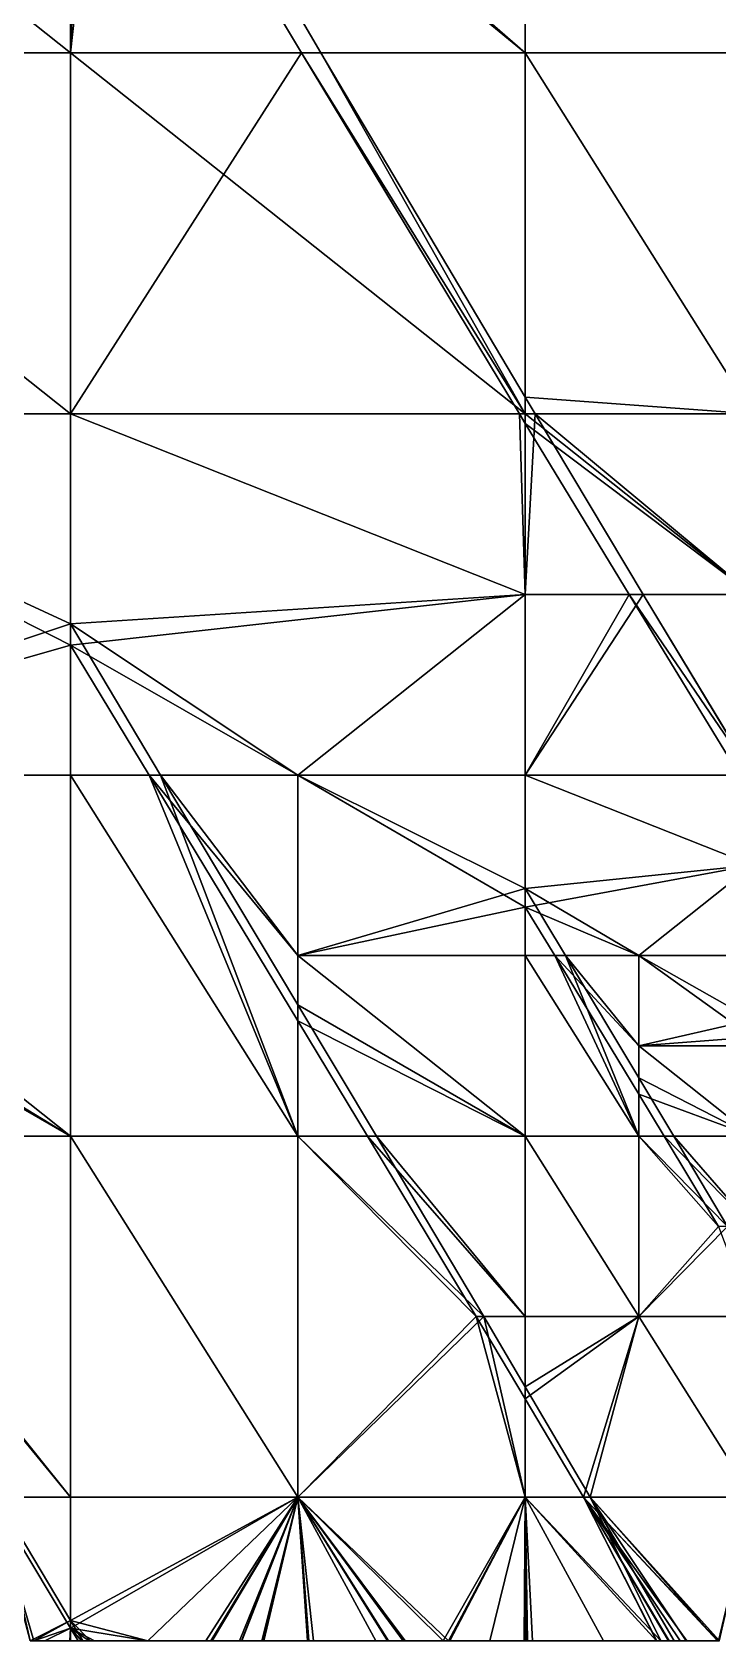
# Model space of a CAD drawing. Extents: x 376891 to 377036, y 6958800 to 6959083.
# Drawn here: x 376947.2 to 376971.3, y 6958800.5 to 6958857.1 of the extents above; entities that cross this region are included whole.
import ezdxf

# ---------------------------------------------------------------- set-up
doc = ezdxf.new("R2010")
doc.units = 0
doc.layers.add('FM2', color=7, linetype='CONTINUOUS')

msp = doc.modelspace()

# ---------------------------------------------------------------- linework, layer by layer
at = {"layer": 'FM2'}
for points in [[(376948.548, 6958856.323, 271.774), (376948.548, 6958869.022, 275.411), (376932.548, 6958869.022, 267.544)], [(376932.548, 6958869.022, 267.544), (376932.548, 6958856.323, 263.962), (376948.548, 6958856.323, 271.774)], [(376932.548, 6958869.022, 267.961), (376948.548, 6958869.022, 275.83), (376948.548, 6958856.323, 272.109)], [(376948.548, 6958856.323, 272.109), (376932.548, 6958856.323, 264.287), (376932.548, 6958869.022, 267.961)], [(376949.922, 6958869.022, 276.088), (376948.548, 6958869.022, 275.411), (376948.548, 6958856.323, 271.774)], [(376948.548, 6958856.323, 271.774), (376957.357, 6958856.323, 276.088), (376949.922, 6958869.022, 276.088)], [(376948.548, 6958856.323, 272.109), (376948.548, 6958869.022, 275.83), (376949.072, 6958869.022, 276.088)], [(376949.072, 6958869.022, 276.088), (376956.67, 6958856.323, 276.088), (376948.548, 6958856.323, 272.109)], [(376949.072, 6958869.022, 276.088), (376964.548, 6958869.022, 283.723), (376964.548, 6958856.323, 279.957)], [(376964.548, 6958856.323, 279.957), (376956.67, 6958856.323, 276.088), (376949.072, 6958869.022, 276.088)], [(376964.548, 6958856.323, 279.62), (376964.548, 6958869.022, 283.311), (376949.922, 6958869.022, 276.088)], [(376949.922, 6958869.022, 276.088), (376957.357, 6958856.323, 276.088), (376964.548, 6958856.323, 279.62)], [(376964.548, 6958869.022, 283.311), (376964.548, 6958856.323, 279.62), (376977.794, 6958856.323, 286.168)], [(376980.548, 6958869.022, 291.259), (376964.548, 6958869.022, 283.311), (376977.794, 6958856.323, 286.168)], [(376977.132, 6958856.323, 286.168), (376964.548, 6958856.323, 279.957), (376964.548, 6958869.022, 283.723)], [(376977.132, 6958856.323, 286.168), (376964.548, 6958869.022, 283.723), (376980.548, 6958869.022, 291.647)], [(376948.548, 6958843.623, 268.129), (376948.548, 6958856.323, 271.774), (376932.548, 6958856.323, 263.962)], [(376932.548, 6958856.323, 263.962), (376932.548, 6958843.623, 260.373), (376948.548, 6958843.623, 268.129)], [(376932.548, 6958856.323, 264.287), (376948.548, 6958856.323, 272.109), (376948.548, 6958843.623, 268.387)], [(376948.548, 6958843.623, 268.387), (376932.548, 6958843.623, 260.611), (376932.548, 6958856.323, 264.287)], [(376948.548, 6958856.323, 271.774), (376948.548, 6958843.623, 268.129), (376964.548, 6958843.623, 275.917)], [(376964.548, 6958843.623, 275.917), (376957.357, 6958856.323, 276.088), (376948.548, 6958856.323, 271.774)], [(376948.548, 6958843.623, 268.387), (376948.548, 6958856.323, 272.109), (376956.67, 6958856.323, 276.088)], [(376956.67, 6958856.323, 276.088), (376964.346, 6958843.623, 276.088), (376948.548, 6958843.623, 268.387)], [(376956.67, 6958856.323, 276.088), (376964.548, 6958856.323, 279.957), (376964.548, 6958843.623, 276.187)], [(376964.548, 6958843.623, 276.187), (376964.346, 6958843.623, 276.088), (376956.67, 6958856.323, 276.088)], [(376964.548, 6958843.623, 275.917), (376964.548, 6958844.21, 276.088), (376957.357, 6958856.323, 276.088)], [(376964.548, 6958844.21, 276.088), (376964.548, 6958856.323, 279.62), (376957.357, 6958856.323, 276.088)], [(376964.548, 6958856.323, 279.62), (376964.548, 6958844.21, 276.088), (376972.548, 6958843.623, 279.839)], [(376977.794, 6958856.323, 286.168), (376964.548, 6958856.323, 279.62), (376972.548, 6958843.623, 279.839)], [(376972.548, 6958843.623, 280.109), (376964.548, 6958843.623, 276.187), (376964.548, 6958856.323, 279.957)], [(376972.548, 6958843.623, 280.109), (376964.548, 6958856.323, 279.957), (376977.132, 6958856.323, 286.168)], [(376964.897, 6958843.623, 276.088), (376964.548, 6958844.21, 276.088), (376964.548, 6958843.623, 275.917)], [(376964.548, 6958844.21, 276.088), (376964.897, 6958843.623, 276.088), (376972.548, 6958843.623, 279.839)], [(376932.548, 6958843.623, 260.373), (376932.548, 6958830.924, 256.778), (376948.548, 6958836.243, 266.009)], [(376948.548, 6958836.243, 266.009), (376948.548, 6958843.623, 268.129), (376932.548, 6958843.623, 260.373)], [(376948.548, 6958835.496, 266.009), (376932.548, 6958830.924, 256.938), (376932.548, 6958843.623, 260.611)], [(376932.548, 6958843.623, 260.611), (376948.548, 6958843.623, 268.387), (376948.548, 6958835.496, 266.009)], [(376948.548, 6958843.623, 268.129), (376948.548, 6958836.243, 266.009), (376964.548, 6958837.274, 274.063)], [(376964.548, 6958837.274, 274.063), (376964.548, 6958843.623, 275.917), (376948.548, 6958843.623, 268.129)], [(376964.548, 6958837.274, 274.301), (376948.548, 6958835.496, 266.009), (376948.548, 6958843.623, 268.387)], [(376964.548, 6958837.274, 274.301), (376948.548, 6958843.623, 268.387), (376964.346, 6958843.623, 276.088)], [(376964.346, 6958843.623, 276.088), (376964.548, 6958843.623, 276.187), (376964.548, 6958843.292, 276.088)], [(376964.346, 6958843.623, 276.088), (376964.548, 6958843.292, 276.088), (376964.548, 6958837.274, 274.301)], [(376964.897, 6958843.623, 276.088), (376964.548, 6958843.623, 275.917), (376964.548, 6958837.274, 274.063)], [(376964.548, 6958837.274, 274.063), (376968.701, 6958837.274, 276.088), (376964.897, 6958843.623, 276.088)], [(376964.548, 6958843.623, 276.187), (376972.548, 6958843.623, 280.109), (376972.548, 6958837.274, 278.21)], [(376964.548, 6958843.292, 276.088), (376964.548, 6958843.623, 276.187), (376972.548, 6958837.274, 278.21)], [(376972.548, 6958837.274, 277.968), (376972.548, 6958843.623, 279.839), (376964.897, 6958843.623, 276.088)], [(376964.897, 6958843.623, 276.088), (376968.701, 6958837.274, 276.088), (376972.548, 6958837.274, 277.968)], [(376972.548, 6958837.274, 278.21), (376968.209, 6958837.274, 276.088), (376964.548, 6958843.292, 276.088)], [(376964.548, 6958837.274, 274.301), (376964.548, 6958843.292, 276.088), (376968.209, 6958837.274, 276.088)], [(376948.548, 6958836.243, 266.009), (376956.548, 6958830.924, 268.341), (376964.548, 6958837.274, 274.063)], [(376964.548, 6958837.274, 274.301), (376956.548, 6958830.924, 268.542), (376948.548, 6958835.496, 266.009)], [(376956.548, 6958830.924, 268.341), (376964.548, 6958830.924, 272.21), (376964.548, 6958837.274, 274.063)], [(376964.548, 6958837.274, 274.301), (376964.548, 6958830.924, 272.419), (376956.548, 6958830.924, 268.542)], [(376968.701, 6958837.274, 276.088), (376964.548, 6958837.274, 274.063), (376964.548, 6958830.924, 272.21)], [(376964.548, 6958830.924, 272.21), (376972.531, 6958830.924, 276.088), (376968.701, 6958837.274, 276.088)], [(376964.548, 6958830.924, 272.419), (376964.548, 6958837.274, 274.301), (376968.209, 6958837.274, 276.088)], [(376968.209, 6958837.274, 276.088), (376972.091, 6958830.924, 276.088), (376964.548, 6958830.924, 272.419)], [(376968.209, 6958837.274, 276.088), (376972.548, 6958837.274, 278.21), (376972.548, 6958830.924, 276.311)], [(376972.548, 6958830.924, 276.311), (376972.091, 6958830.924, 276.088), (376968.209, 6958837.274, 276.088)], [(376972.548, 6958830.924, 276.096), (376972.548, 6958837.274, 277.968), (376968.701, 6958837.274, 276.088)], [(376968.701, 6958837.274, 276.088), (376972.531, 6958830.924, 276.088), (376972.548, 6958830.924, 276.096)], [(376932.548, 6958830.924, 256.778), (376948.548, 6958830.924, 264.483), (376948.548, 6958836.243, 266.009)], [(376951.713, 6958830.924, 266.009), (376948.548, 6958836.243, 266.009), (376948.548, 6958830.924, 264.483)], [(376948.548, 6958836.243, 266.009), (376951.713, 6958830.924, 266.009), (376956.548, 6958830.924, 268.341)], [(376948.548, 6958835.496, 266.009), (376948.548, 6958830.924, 264.673), (376932.548, 6958830.924, 256.938)], [(376948.548, 6958830.924, 264.673), (376948.548, 6958835.496, 266.009), (376951.312, 6958830.924, 266.009)], [(376956.548, 6958830.924, 268.542), (376951.312, 6958830.924, 266.009), (376948.548, 6958835.496, 266.009)], [(376948.548, 6958818.225, 260.833), (376948.548, 6958830.924, 264.483), (376932.548, 6958830.924, 256.778)], [(376948.548, 6958818.225, 260.833), (376932.548, 6958830.924, 256.778), (376932.548, 6958827.95, 255.93)], [(376932.548, 6958830.924, 256.938), (376948.548, 6958830.924, 264.673), (376948.548, 6958818.225, 260.965)], [(376932.548, 6958827.452, 255.93), (376932.548, 6958830.924, 256.938), (376948.548, 6958818.225, 260.965)], [(376948.548, 6958830.924, 264.483), (376948.548, 6958818.225, 260.833), (376956.548, 6958818.225, 264.681)], [(376956.548, 6958818.225, 264.681), (376951.713, 6958830.924, 266.009), (376948.548, 6958830.924, 264.483)], [(376956.548, 6958818.225, 264.826), (376948.548, 6958818.225, 260.965), (376948.548, 6958830.924, 264.673)], [(376948.548, 6958830.924, 264.673), (376951.312, 6958830.924, 266.009), (376956.548, 6958818.225, 264.826)], [(376956.548, 6958824.575, 266.68), (376956.548, 6958822.278, 266.009), (376951.312, 6958830.924, 266.009)], [(376951.312, 6958830.924, 266.009), (376956.548, 6958830.924, 268.542), (376956.548, 6958824.575, 266.68)], [(376951.312, 6958830.924, 266.009), (376956.548, 6958822.278, 266.009), (376956.548, 6958818.225, 264.826)], [(376951.713, 6958830.924, 266.009), (376956.548, 6958822.842, 266.009), (376956.548, 6958824.575, 266.508)], [(376956.548, 6958824.575, 266.508), (376956.548, 6958830.924, 268.341), (376951.713, 6958830.924, 266.009)], [(376956.548, 6958818.225, 264.681), (376956.548, 6958822.842, 266.009), (376951.713, 6958830.924, 266.009)], [(376956.548, 6958830.924, 268.341), (376956.548, 6958824.575, 266.508), (376964.548, 6958826.933, 271.049)], [(376964.548, 6958826.933, 271.049), (376964.548, 6958830.924, 272.21), (376956.548, 6958830.924, 268.341)], [(376964.548, 6958826.282, 271.049), (376956.548, 6958824.575, 266.68), (376956.548, 6958830.924, 268.542)], [(376956.548, 6958830.924, 268.542), (376964.548, 6958830.924, 272.419), (376964.548, 6958826.282, 271.049)], [(376964.548, 6958830.924, 272.21), (376964.548, 6958826.933, 271.049), (376972.548, 6958827.749, 275.162)], [(376972.531, 6958830.924, 276.088), (376964.548, 6958830.924, 272.21), (376972.548, 6958827.749, 275.162)], [(376972.548, 6958827.749, 275.363), (376964.548, 6958826.282, 271.049), (376964.548, 6958830.924, 272.419)], [(376972.548, 6958827.749, 275.363), (376964.548, 6958830.924, 272.419), (376972.091, 6958830.924, 276.088)], [(376932.548, 6958827.95, 255.93), (376938.344, 6958818.225, 255.93), (376948.548, 6958818.225, 260.833)], [(376964.548, 6958826.933, 271.049), (376968.548, 6958824.575, 272.294), (376972.548, 6958827.749, 275.162)], [(376972.548, 6958827.749, 275.363), (376968.548, 6958824.575, 272.48), (376964.548, 6958826.282, 271.049)], [(376968.548, 6958824.575, 272.294), (376972.548, 6958824.575, 274.229), (376972.548, 6958827.749, 275.162)], [(376972.548, 6958827.749, 275.363), (376972.548, 6958824.575, 274.418), (376968.548, 6958824.575, 272.48)], [(376948.548, 6958818.225, 260.965), (376938.112, 6958818.225, 255.93), (376932.548, 6958827.452, 255.93)], [(376956.548, 6958824.575, 266.508), (376964.548, 6958824.575, 270.364), (376964.548, 6958826.933, 271.049)], [(376965.968, 6958824.575, 271.049), (376964.548, 6958826.933, 271.049), (376964.548, 6958824.575, 270.364)], [(376964.548, 6958826.933, 271.049), (376965.968, 6958824.575, 271.049), (376968.548, 6958824.575, 272.294)], [(376964.548, 6958826.282, 271.049), (376964.548, 6958824.575, 270.545), (376956.548, 6958824.575, 266.68)], [(376964.548, 6958824.575, 270.545), (376964.548, 6958826.282, 271.049), (376965.589, 6958824.575, 271.049)], [(376968.548, 6958824.575, 272.48), (376965.589, 6958824.575, 271.049), (376964.548, 6958826.282, 271.049)], [(376964.548, 6958818.225, 268.531), (376964.548, 6958824.575, 270.364), (376956.548, 6958824.575, 266.508)], [(376964.548, 6958818.225, 268.531), (376956.548, 6958824.575, 266.508), (376956.548, 6958822.842, 266.009)], [(376956.548, 6958824.575, 266.68), (376964.548, 6958824.575, 270.545), (376964.548, 6958818.225, 268.687)], [(376956.548, 6958822.278, 266.009), (376956.548, 6958824.575, 266.68), (376964.548, 6958818.225, 268.687)], [(376964.548, 6958824.575, 270.364), (376964.548, 6958818.225, 268.531), (376968.548, 6958818.225, 270.458)], [(376968.548, 6958818.225, 270.458), (376965.968, 6958824.575, 271.049), (376964.548, 6958824.575, 270.364)], [(376968.548, 6958818.225, 270.618), (376964.548, 6958818.225, 268.687), (376964.548, 6958824.575, 270.545)], [(376964.548, 6958824.575, 270.545), (376965.589, 6958824.575, 271.049), (376968.548, 6958818.225, 270.618)], [(376968.548, 6958821.4, 271.546), (376968.548, 6958819.698, 271.049), (376965.589, 6958824.575, 271.049)], [(376965.589, 6958824.575, 271.049), (376968.548, 6958824.575, 272.48), (376968.548, 6958821.4, 271.546)], [(376965.589, 6958824.575, 271.049), (376968.548, 6958819.698, 271.049), (376968.548, 6958818.225, 270.618)], [(376965.968, 6958824.575, 271.049), (376968.548, 6958820.276, 271.049), (376968.548, 6958821.4, 271.373)], [(376968.548, 6958821.4, 271.373), (376968.548, 6958824.575, 272.294), (376965.968, 6958824.575, 271.049)], [(376968.548, 6958818.225, 270.458), (376968.548, 6958820.276, 271.049), (376965.968, 6958824.575, 271.049)], [(376968.548, 6958824.575, 272.294), (376968.548, 6958821.4, 271.373), (376972.548, 6958822.316, 273.568)], [(376972.548, 6958822.316, 273.568), (376972.548, 6958824.575, 274.229), (376968.548, 6958824.575, 272.294)], [(376972.548, 6958821.705, 273.568), (376968.548, 6958821.4, 271.546), (376968.548, 6958824.575, 272.48)], [(376968.548, 6958824.575, 272.48), (376972.548, 6958824.575, 274.418), (376972.548, 6958821.705, 273.568)], [(376956.548, 6958822.842, 266.009), (376959.308, 6958818.225, 266.009), (376964.548, 6958818.225, 268.531)], [(376959.308, 6958818.225, 266.009), (376956.548, 6958822.842, 266.009), (376956.548, 6958818.225, 264.681)], [(376964.548, 6958818.225, 268.687), (376958.999, 6958818.225, 266.009), (376956.548, 6958822.278, 266.009)], [(376956.548, 6958818.225, 264.826), (376956.548, 6958822.278, 266.009), (376958.999, 6958818.225, 266.009)], [(376968.548, 6958821.4, 271.373), (376972.548, 6958821.4, 273.301), (376972.548, 6958822.316, 273.568)], [(376972.548, 6958821.705, 273.568), (376972.548, 6958821.4, 273.478), (376968.548, 6958821.4, 271.546)], [(376972.548, 6958818.225, 272.384), (376972.548, 6958821.4, 273.301), (376968.548, 6958821.4, 271.373)], [(376972.548, 6958818.225, 272.384), (376968.548, 6958821.4, 271.373), (376968.548, 6958820.276, 271.049)], [(376968.548, 6958821.4, 271.546), (376972.548, 6958821.4, 273.478), (376972.548, 6958818.225, 272.549)], [(376968.548, 6958819.698, 271.049), (376968.548, 6958821.4, 271.546), (376972.548, 6958818.225, 272.549)], [(376968.548, 6958820.276, 271.049), (376969.775, 6958818.225, 271.049), (376972.548, 6958818.225, 272.384)], [(376969.775, 6958818.225, 271.049), (376968.548, 6958820.276, 271.049), (376968.548, 6958818.225, 270.458)], [(376972.548, 6958818.225, 272.549), (376969.44, 6958818.225, 271.049), (376968.548, 6958819.698, 271.049)], [(376968.548, 6958818.225, 270.618), (376968.548, 6958819.698, 271.049), (376969.44, 6958818.225, 271.049)], [(376938.112, 6958818.225, 255.93), (376948.548, 6958818.225, 260.965), (376948.548, 6958805.526, 257.269)], [(376948.548, 6958805.526, 257.269), (376945.778, 6958805.526, 255.93), (376938.112, 6958818.225, 255.93)], [(376948.548, 6958805.526, 257.181), (376948.548, 6958818.225, 260.833), (376938.344, 6958818.225, 255.93)], [(376938.344, 6958818.225, 255.93), (376945.952, 6958805.526, 255.93), (376948.548, 6958805.526, 257.181)], [(376956.548, 6958805.526, 261.038), (376956.548, 6958818.225, 264.681), (376948.548, 6958818.225, 260.833)], [(376948.548, 6958818.225, 260.833), (376948.548, 6958805.526, 257.181), (376956.548, 6958805.526, 261.038)], [(376948.548, 6958818.225, 260.965), (376956.548, 6958818.225, 264.826), (376956.548, 6958805.526, 261.138)], [(376956.548, 6958805.526, 261.138), (376948.548, 6958805.526, 257.269), (376948.548, 6958818.225, 260.965)], [(376956.548, 6958818.225, 264.681), (376956.548, 6958805.526, 261.038), (376963.088, 6958811.875, 266.009)], [(376963.088, 6958811.875, 266.009), (376959.308, 6958818.225, 266.009), (376956.548, 6958818.225, 264.681)], [(376962.818, 6958811.875, 266.009), (376956.548, 6958805.526, 261.138), (376956.548, 6958818.225, 264.826)], [(376956.548, 6958818.225, 264.826), (376958.999, 6958818.225, 266.009), (376962.818, 6958811.875, 266.009)], [(376958.999, 6958818.225, 266.009), (376964.548, 6958818.225, 268.687), (376964.548, 6958811.875, 266.845)], [(376964.548, 6958811.875, 266.845), (376962.818, 6958811.875, 266.009), (376958.999, 6958818.225, 266.009)], [(376964.548, 6958811.875, 266.713), (376964.548, 6958818.225, 268.531), (376959.308, 6958818.225, 266.009)], [(376959.308, 6958818.225, 266.009), (376963.088, 6958811.875, 266.009), (376964.548, 6958811.875, 266.713)], [(376968.548, 6958811.875, 268.643), (376968.548, 6958818.225, 270.458), (376964.548, 6958818.225, 268.531)], [(376964.548, 6958818.225, 268.531), (376964.548, 6958811.875, 266.713), (376968.548, 6958811.875, 268.643)], [(376964.548, 6958818.225, 268.687), (376968.548, 6958818.225, 270.618), (376968.548, 6958811.875, 268.78)], [(376968.548, 6958811.875, 268.78), (376964.548, 6958811.875, 266.845), (376964.548, 6958818.225, 268.687)], [(376968.548, 6958818.225, 270.458), (376968.548, 6958811.875, 268.643), (376971.661, 6958815.05, 271.049)], [(376971.661, 6958815.05, 271.049), (376969.775, 6958818.225, 271.049), (376968.548, 6958818.225, 270.458)], [(376971.347, 6958815.05, 271.049), (376968.548, 6958811.875, 268.78), (376968.548, 6958818.225, 270.618)], [(376968.548, 6958818.225, 270.618), (376969.44, 6958818.225, 271.049), (376971.347, 6958815.05, 271.049)], [(376969.44, 6958818.225, 271.049), (376972.548, 6958818.225, 272.549), (376972.548, 6958815.05, 271.629)], [(376972.548, 6958815.05, 271.629), (376971.347, 6958815.05, 271.049), (376969.44, 6958818.225, 271.049)], [(376972.548, 6958815.05, 271.476), (376972.548, 6958818.225, 272.384), (376969.775, 6958818.225, 271.049)], [(376969.775, 6958818.225, 271.049), (376971.661, 6958815.05, 271.049), (376972.548, 6958815.05, 271.476)], [(376968.548, 6958811.875, 268.643), (376972.548, 6958811.875, 270.575), (376971.661, 6958815.05, 271.049)], [(376971.347, 6958815.05, 271.049), (376972.548, 6958811.875, 270.716), (376968.548, 6958811.875, 268.78)], [(376956.548, 6958805.526, 261.038), (376964.548, 6958805.526, 264.902), (376963.088, 6958811.875, 266.009)], [(376962.818, 6958811.875, 266.009), (376964.548, 6958805.526, 265.013), (376956.548, 6958805.526, 261.138)], [(376962.818, 6958811.875, 266.009), (376964.548, 6958811.875, 266.845), (376964.548, 6958808.978, 266.009)], [(376962.818, 6958811.875, 266.009), (376964.548, 6958808.978, 266.009), (376964.548, 6958805.526, 265.013)], [(376964.548, 6958809.407, 266.009), (376964.548, 6958811.875, 266.713), (376963.088, 6958811.875, 266.009)], [(376964.548, 6958805.526, 264.902), (376964.548, 6958809.407, 266.009), (376963.088, 6958811.875, 266.009)], [(376964.548, 6958809.407, 266.009), (376966.832, 6958805.526, 266.009), (376968.548, 6958811.875, 268.643)], [(376968.548, 6958811.875, 268.643), (376964.548, 6958811.875, 266.713), (376964.548, 6958809.407, 266.009)], [(376968.548, 6958811.875, 268.78), (376966.6, 6958805.526, 266.009), (376964.548, 6958808.978, 266.009)], [(376964.548, 6958808.978, 266.009), (376964.548, 6958811.875, 266.845), (376968.548, 6958811.875, 268.78)], [(376968.548, 6958811.875, 268.78), (376972.548, 6958805.526, 268.898), (376966.6, 6958805.526, 266.009)], [(376966.832, 6958805.526, 266.009), (376972.548, 6958805.526, 268.779), (376968.548, 6958811.875, 268.643)], [(376972.548, 6958805.526, 268.779), (376972.548, 6958811.875, 270.575), (376968.548, 6958811.875, 268.643)], [(376968.548, 6958811.875, 268.78), (376972.548, 6958811.875, 270.716), (376972.548, 6958805.526, 268.898)], [(376966.832, 6958805.526, 266.009), (376964.548, 6958809.407, 266.009), (376964.548, 6958805.526, 264.902)], [(376964.548, 6958805.526, 265.013), (376964.548, 6958808.978, 266.009), (376966.6, 6958805.526, 266.009)], [(376947.128, 6958800.472, 255.109), (376945.778, 6958805.526, 255.93), (376947.257, 6958800.472, 255.171)], [(376945.778, 6958805.526, 255.93), (376948.548, 6958800.922, 255.93), (376947.257, 6958800.472, 255.171)], [(376945.778, 6958805.526, 255.93), (376948.548, 6958805.526, 257.269), (376948.548, 6958800.922, 255.93)], [(376947.125, 6958800.472, 255.033), (376948.548, 6958801.185, 255.93), (376945.952, 6958805.526, 255.93)], [(376948.548, 6958801.185, 255.93), (376948.548, 6958805.526, 257.181), (376945.952, 6958805.526, 255.93)], [(376956.548, 6958805.526, 261.038), (376948.548, 6958801.185, 255.93), (376951.267, 6958800.472, 257.038)], [(376956.548, 6958805.526, 261.038), (376948.548, 6958805.526, 257.181), (376948.548, 6958801.185, 255.93)], [(376948.548, 6958800.922, 255.93), (376956.548, 6958805.526, 261.138), (376951.267, 6958800.472, 257.116)], [(376948.548, 6958800.922, 255.93), (376948.548, 6958805.526, 257.269), (376956.548, 6958805.526, 261.138)], [(376956.548, 6958805.526, 261.038), (376951.267, 6958800.472, 257.038), (376953.477, 6958800.472, 258.104)], [(376951.267, 6958800.472, 257.116), (376956.548, 6958805.526, 261.138), (376953.308, 6958800.472, 258.104)], [(376953.308, 6958800.472, 258.104), (376956.548, 6958805.526, 261.138), (376953.523, 6958800.472, 258.208)], [(376954.556, 6958800.472, 258.625), (376956.548, 6958805.526, 261.038), (376953.477, 6958800.472, 258.104)], [(376953.523, 6958800.472, 258.208), (376956.548, 6958805.526, 261.138), (376954.493, 6958800.472, 258.678)], [(376956.548, 6958805.526, 261.138), (376954.574, 6958800.472, 258.718), (376954.493, 6958800.472, 258.678)], [(376955.277, 6958800.472, 258.973), (376956.548, 6958805.526, 261.038), (376954.556, 6958800.472, 258.625)], [(376956.548, 6958805.526, 261.138), (376955.277, 6958800.472, 259.058), (376954.574, 6958800.472, 258.718)], [(376955.343, 6958800.472, 259.005), (376956.548, 6958805.526, 261.038), (376955.277, 6958800.472, 258.973)], [(376956.548, 6958805.526, 261.138), (376955.293, 6958800.472, 259.066), (376955.277, 6958800.472, 259.058)], [(376956.548, 6958805.526, 261.138), (376955.341, 6958800.472, 259.089), (376955.293, 6958800.472, 259.066)], [(376956.548, 6958805.526, 261.138), (376956.885, 6958800.472, 259.84), (376955.341, 6958800.472, 259.089)], [(376956.929, 6958800.472, 259.775), (376956.548, 6958805.526, 261.038), (376955.343, 6958800.472, 259.005)], [(376959.287, 6958800.472, 260.919), (376956.548, 6958805.526, 261.038), (376956.929, 6958800.472, 259.775)], [(376956.548, 6958805.526, 261.038), (376959.287, 6958800.472, 260.919), (376959.731, 6958800.472, 261.135)], [(376960.326, 6958800.472, 261.423), (376956.548, 6958805.526, 261.038), (376959.731, 6958800.472, 261.135)], [(376961.85, 6958800.472, 262.159), (376956.548, 6958805.526, 261.038), (376960.326, 6958800.472, 261.423)], [(376964.548, 6958805.526, 264.902), (376956.548, 6958805.526, 261.038), (376961.85, 6958800.472, 262.159)], [(376956.548, 6958805.526, 261.138), (376957.094, 6958800.472, 259.941), (376956.885, 6958800.472, 259.84)], [(376956.548, 6958805.526, 261.138), (376959.287, 6958800.472, 261.008), (376957.094, 6958800.472, 259.941)], [(376956.548, 6958805.526, 261.138), (376959.699, 6958800.472, 261.209), (376959.287, 6958800.472, 261.008)], [(376956.548, 6958805.526, 261.138), (376959.731, 6958800.472, 261.224), (376959.699, 6958800.472, 261.209)], [(376956.548, 6958805.526, 261.138), (376960.251, 6958800.472, 261.476), (376959.731, 6958800.472, 261.224)], [(376956.548, 6958805.526, 261.138), (376960.326, 6958800.472, 261.513), (376960.251, 6958800.472, 261.476)], [(376960.326, 6958800.472, 261.513), (376956.548, 6958805.526, 261.138), (376961.66, 6958800.472, 262.159)], [(376961.66, 6958800.472, 262.159), (376956.548, 6958805.526, 261.138), (376964.548, 6958805.526, 265.013)], [(376961.66, 6958800.472, 262.159), (376964.548, 6958805.526, 265.013), (376961.889, 6958800.472, 262.27)], [(376964.548, 6958805.526, 264.902), (376961.85, 6958800.472, 262.159), (376963.296, 6958800.472, 262.857)], [(376961.889, 6958800.472, 262.27), (376964.548, 6958805.526, 265.013), (376963.296, 6958800.472, 262.951)], [(376964.548, 6958800.472, 263.462), (376964.548, 6958805.526, 264.902), (376963.296, 6958800.472, 262.857)], [(376963.296, 6958800.472, 262.951), (376964.548, 6958805.526, 265.013), (376964.512, 6958800.472, 263.54)], [(376964.512, 6958800.472, 263.54), (376964.548, 6958805.526, 265.013), (376964.548, 6958800.472, 263.557)], [(376964.62, 6958800.472, 263.497), (376964.548, 6958805.526, 264.902), (376964.548, 6958800.472, 263.462)], [(376967.306, 6958800.472, 264.803), (376964.548, 6958805.526, 264.902), (376964.62, 6958800.472, 263.497)], [(376969.322, 6958800.472, 265.783), (376964.548, 6958805.526, 264.902), (376967.306, 6958800.472, 264.803)], [(376966.832, 6958805.526, 266.009), (376964.548, 6958805.526, 264.902), (376969.322, 6958800.472, 265.783)], [(376964.548, 6958800.472, 263.557), (376964.548, 6958805.526, 265.013), (376964.583, 6958800.472, 263.574)], [(376964.583, 6958800.472, 263.574), (376964.548, 6958805.526, 265.013), (376964.802, 6958800.472, 263.681)], [(376964.802, 6958800.472, 263.681), (376964.548, 6958805.526, 265.013), (376967.306, 6958800.472, 264.9)], [(376967.306, 6958800.472, 264.9), (376964.548, 6958805.526, 265.013), (376969.165, 6958800.472, 265.806)], [(376964.548, 6958805.526, 265.013), (376966.6, 6958805.526, 266.009), (376969.165, 6958800.472, 265.806)], [(376969.181, 6958800.472, 265.813), (376966.6, 6958805.526, 266.009), (376969.584, 6958800.472, 266.009)], [(376969.165, 6958800.472, 265.806), (376966.6, 6958805.526, 266.009), (376969.181, 6958800.472, 265.813)], [(376966.6, 6958805.526, 266.009), (376969.613, 6958800.472, 266.023), (376969.584, 6958800.472, 266.009)], [(376966.6, 6958805.526, 266.009), (376970.002, 6958800.472, 266.213), (376969.613, 6958800.472, 266.023)], [(376966.6, 6958805.526, 266.009), (376970.239, 6958800.472, 266.328), (376970.002, 6958800.472, 266.213)], [(376966.6, 6958805.526, 266.009), (376971.316, 6958800.472, 266.853), (376970.239, 6958800.472, 266.328)], [(376966.6, 6958805.526, 266.009), (376971.334, 6958800.472, 266.862), (376971.316, 6958800.472, 266.853)], [(376972.548, 6958805.526, 268.898), (376971.334, 6958800.472, 266.862), (376966.6, 6958805.526, 266.009)], [(376969.788, 6958800.472, 266.009), (376966.832, 6958805.526, 266.009), (376969.322, 6958800.472, 265.783)], [(376970.207, 6958800.472, 266.213), (376966.832, 6958805.526, 266.009), (376969.788, 6958800.472, 266.009)], [(376971.316, 6958800.472, 266.752), (376966.832, 6958805.526, 266.009), (376970.207, 6958800.472, 266.213)], [(376966.832, 6958805.526, 266.009), (376971.316, 6958800.472, 266.752), (376971.381, 6958800.472, 266.784)], [(376971.381, 6958800.472, 266.784), (376972.548, 6958805.526, 268.779), (376966.832, 6958805.526, 266.009)], [(376948.548, 6958801.185, 255.93), (376947.125, 6958800.472, 255.033), (376947.257, 6958800.472, 255.097)], [(376948.548, 6958801.185, 255.93), (376947.257, 6958800.472, 255.097), (376948.548, 6958800.472, 255.724)], [(376947.257, 6958800.472, 255.171), (376948.548, 6958800.922, 255.93), (376947.637, 6958800.472, 255.356)], [(376948.548, 6958800.922, 255.93), (376948.516, 6958800.472, 255.783), (376947.637, 6958800.472, 255.356)], [(376948.548, 6958800.922, 255.93), (376948.548, 6958800.472, 255.799), (376948.516, 6958800.472, 255.783)], [(376948.548, 6958801.185, 255.93), (376948.548, 6958800.472, 255.724), (376948.972, 6958800.472, 255.93)], [(376949.247, 6958800.472, 256.063), (376948.548, 6958801.185, 255.93), (376948.972, 6958800.472, 255.93)], [(376951.267, 6958800.472, 257.038), (376948.548, 6958801.185, 255.93), (376949.247, 6958800.472, 256.063)], [(376948.548, 6958800.922, 255.93), (376948.817, 6958800.472, 255.93), (376948.548, 6958800.472, 255.799)], [(376948.817, 6958800.472, 255.93), (376948.548, 6958800.922, 255.93), (376948.929, 6958800.472, 255.984)], [(376948.929, 6958800.472, 255.984), (376948.548, 6958800.922, 255.93), (376949.197, 6958800.472, 256.114)], [(376949.197, 6958800.472, 256.114), (376948.548, 6958800.922, 255.93), (376949.391, 6958800.472, 256.207)], [(376949.391, 6958800.472, 256.207), (376948.548, 6958800.922, 255.93), (376951.267, 6958800.472, 257.116)], [(376947.125, 6958800.472, 255.033), (376947.128, 6958800.472, 255.109), (376947.257, 6958800.472, 255.097)], [(376947.128, 6958800.472, 255.109), (376947.257, 6958800.472, 255.171), (376947.257, 6958800.472, 255.097)], [(376947.257, 6958800.472, 255.097), (376947.257, 6958800.472, 255.171), (376947.637, 6958800.472, 255.356)], [(376947.637, 6958800.472, 255.356), (376948.548, 6958800.472, 255.724), (376947.257, 6958800.472, 255.097)], [(376947.637, 6958800.472, 255.356), (376948.516, 6958800.472, 255.783), (376948.548, 6958800.472, 255.724)], [(376948.548, 6958800.472, 255.724), (376948.516, 6958800.472, 255.783), (376948.548, 6958800.472, 255.799)], [(376948.548, 6958800.472, 255.799), (376948.817, 6958800.472, 255.93), (376948.548, 6958800.472, 255.724)], [(376948.817, 6958800.472, 255.93), (376948.972, 6958800.472, 255.93), (376948.548, 6958800.472, 255.724)], [(376948.929, 6958800.472, 255.984), (376948.972, 6958800.472, 255.93), (376948.817, 6958800.472, 255.93)], [(376948.972, 6958800.472, 255.93), (376948.929, 6958800.472, 255.984), (376949.197, 6958800.472, 256.114)], [(376948.972, 6958800.472, 255.93), (376949.197, 6958800.472, 256.114), (376949.247, 6958800.472, 256.063)], [(376949.197, 6958800.472, 256.114), (376949.391, 6958800.472, 256.207), (376949.247, 6958800.472, 256.063)], [(376949.247, 6958800.472, 256.063), (376949.391, 6958800.472, 256.207), (376951.267, 6958800.472, 257.038)], [(376949.391, 6958800.472, 256.207), (376951.267, 6958800.472, 257.116), (376951.267, 6958800.472, 257.038)], [(376951.267, 6958800.472, 257.038), (376951.267, 6958800.472, 257.116), (376953.308, 6958800.472, 258.104)], [(376953.308, 6958800.472, 258.104), (376953.477, 6958800.472, 258.104), (376951.267, 6958800.472, 257.038)], [(376953.308, 6958800.472, 258.104), (376953.523, 6958800.472, 258.208), (376953.477, 6958800.472, 258.104)], [(376953.477, 6958800.472, 258.104), (376953.523, 6958800.472, 258.208), (376954.556, 6958800.472, 258.625)], [(376953.523, 6958800.472, 258.208), (376954.493, 6958800.472, 258.678), (376954.556, 6958800.472, 258.625)], [(376954.493, 6958800.472, 258.678), (376954.574, 6958800.472, 258.718), (376954.556, 6958800.472, 258.625)], [(376954.556, 6958800.472, 258.625), (376954.574, 6958800.472, 258.718), (376955.277, 6958800.472, 258.973)], [(376954.574, 6958800.472, 258.718), (376955.277, 6958800.472, 259.058), (376955.277, 6958800.472, 258.973)], [(376955.277, 6958800.472, 259.058), (376955.293, 6958800.472, 259.066), (376955.343, 6958800.472, 259.005)], [(376955.277, 6958800.472, 258.973), (376955.277, 6958800.472, 259.058), (376955.343, 6958800.472, 259.005)], [(376955.293, 6958800.472, 259.066), (376955.341, 6958800.472, 259.089), (376955.343, 6958800.472, 259.005)], [(376955.341, 6958800.472, 259.089), (376956.885, 6958800.472, 259.84), (376956.929, 6958800.472, 259.775)], [(376955.343, 6958800.472, 259.005), (376955.341, 6958800.472, 259.089), (376956.929, 6958800.472, 259.775)], [(376956.885, 6958800.472, 259.84), (376957.094, 6958800.472, 259.941), (376956.929, 6958800.472, 259.775)], [(376956.929, 6958800.472, 259.775), (376957.094, 6958800.472, 259.941), (376959.287, 6958800.472, 260.919)], [(376957.094, 6958800.472, 259.941), (376959.287, 6958800.472, 261.008), (376959.287, 6958800.472, 260.919)], [(376959.287, 6958800.472, 261.008), (376959.699, 6958800.472, 261.209), (376959.731, 6958800.472, 261.135)], [(376959.287, 6958800.472, 260.919), (376959.287, 6958800.472, 261.008), (376959.731, 6958800.472, 261.135)], [(376959.731, 6958800.472, 261.135), (376959.699, 6958800.472, 261.209), (376959.731, 6958800.472, 261.224)], [(376959.731, 6958800.472, 261.224), (376960.251, 6958800.472, 261.476), (376959.731, 6958800.472, 261.135)], [(376959.731, 6958800.472, 261.135), (376960.251, 6958800.472, 261.476), (376960.326, 6958800.472, 261.423)], [(376960.326, 6958800.472, 261.423), (376960.251, 6958800.472, 261.476), (376960.326, 6958800.472, 261.513)], [(376960.326, 6958800.472, 261.513), (376961.66, 6958800.472, 262.159), (376960.326, 6958800.472, 261.423)], [(376961.66, 6958800.472, 262.159), (376961.85, 6958800.472, 262.159), (376960.326, 6958800.472, 261.423)], [(376961.66, 6958800.472, 262.159), (376961.889, 6958800.472, 262.27), (376961.85, 6958800.472, 262.159)], [(376961.85, 6958800.472, 262.159), (376961.889, 6958800.472, 262.27), (376963.296, 6958800.472, 262.857)], [(376961.889, 6958800.472, 262.27), (376963.296, 6958800.472, 262.951), (376963.296, 6958800.472, 262.857)], [(376963.296, 6958800.472, 262.951), (376964.512, 6958800.472, 263.54), (376964.548, 6958800.472, 263.462)], [(376963.296, 6958800.472, 262.857), (376963.296, 6958800.472, 262.951), (376964.548, 6958800.472, 263.462)], [(376964.548, 6958800.472, 263.462), (376964.512, 6958800.472, 263.54), (376964.548, 6958800.472, 263.557)], [(376964.548, 6958800.472, 263.462), (376964.548, 6958800.472, 263.557), (376964.62, 6958800.472, 263.497)], [(376964.548, 6958800.472, 263.557), (376964.583, 6958800.472, 263.574), (376964.62, 6958800.472, 263.497)], [(376964.583, 6958800.472, 263.574), (376964.802, 6958800.472, 263.681), (376964.62, 6958800.472, 263.497)], [(376964.62, 6958800.472, 263.497), (376964.802, 6958800.472, 263.681), (376967.306, 6958800.472, 264.803)], [(376964.802, 6958800.472, 263.681), (376967.306, 6958800.472, 264.9), (376967.306, 6958800.472, 264.803)], [(376967.306, 6958800.472, 264.803), (376967.306, 6958800.472, 264.9), (376969.165, 6958800.472, 265.806)], [(376967.306, 6958800.472, 264.803), (376969.165, 6958800.472, 265.806), (376969.322, 6958800.472, 265.783)], [(376969.165, 6958800.472, 265.806), (376969.181, 6958800.472, 265.813), (376969.322, 6958800.472, 265.783)], [(376969.322, 6958800.472, 265.783), (376969.181, 6958800.472, 265.813), (376969.584, 6958800.472, 266.009)], [(376969.584, 6958800.472, 266.009), (376969.788, 6958800.472, 266.009), (376969.322, 6958800.472, 265.783)], [(376969.613, 6958800.472, 266.023), (376969.788, 6958800.472, 266.009), (376969.584, 6958800.472, 266.009)], [(376969.788, 6958800.472, 266.009), (376969.613, 6958800.472, 266.023), (376970.002, 6958800.472, 266.213)], [(376970.002, 6958800.472, 266.213), (376970.207, 6958800.472, 266.213), (376969.788, 6958800.472, 266.009)], [(376970.002, 6958800.472, 266.213), (376970.239, 6958800.472, 266.328), (376970.207, 6958800.472, 266.213)], [(376970.207, 6958800.472, 266.213), (376970.239, 6958800.472, 266.328), (376971.316, 6958800.472, 266.752)], [(376970.239, 6958800.472, 266.328), (376971.316, 6958800.472, 266.853), (376971.316, 6958800.472, 266.752)], [(376971.316, 6958800.472, 266.853), (376971.334, 6958800.472, 266.862), (376971.381, 6958800.472, 266.784)], [(376971.316, 6958800.472, 266.752), (376971.316, 6958800.472, 266.853), (376971.381, 6958800.472, 266.784)]]:
    msp.add_3dface(points, dxfattribs=at)

doc.saveas('drawing.dxf')
